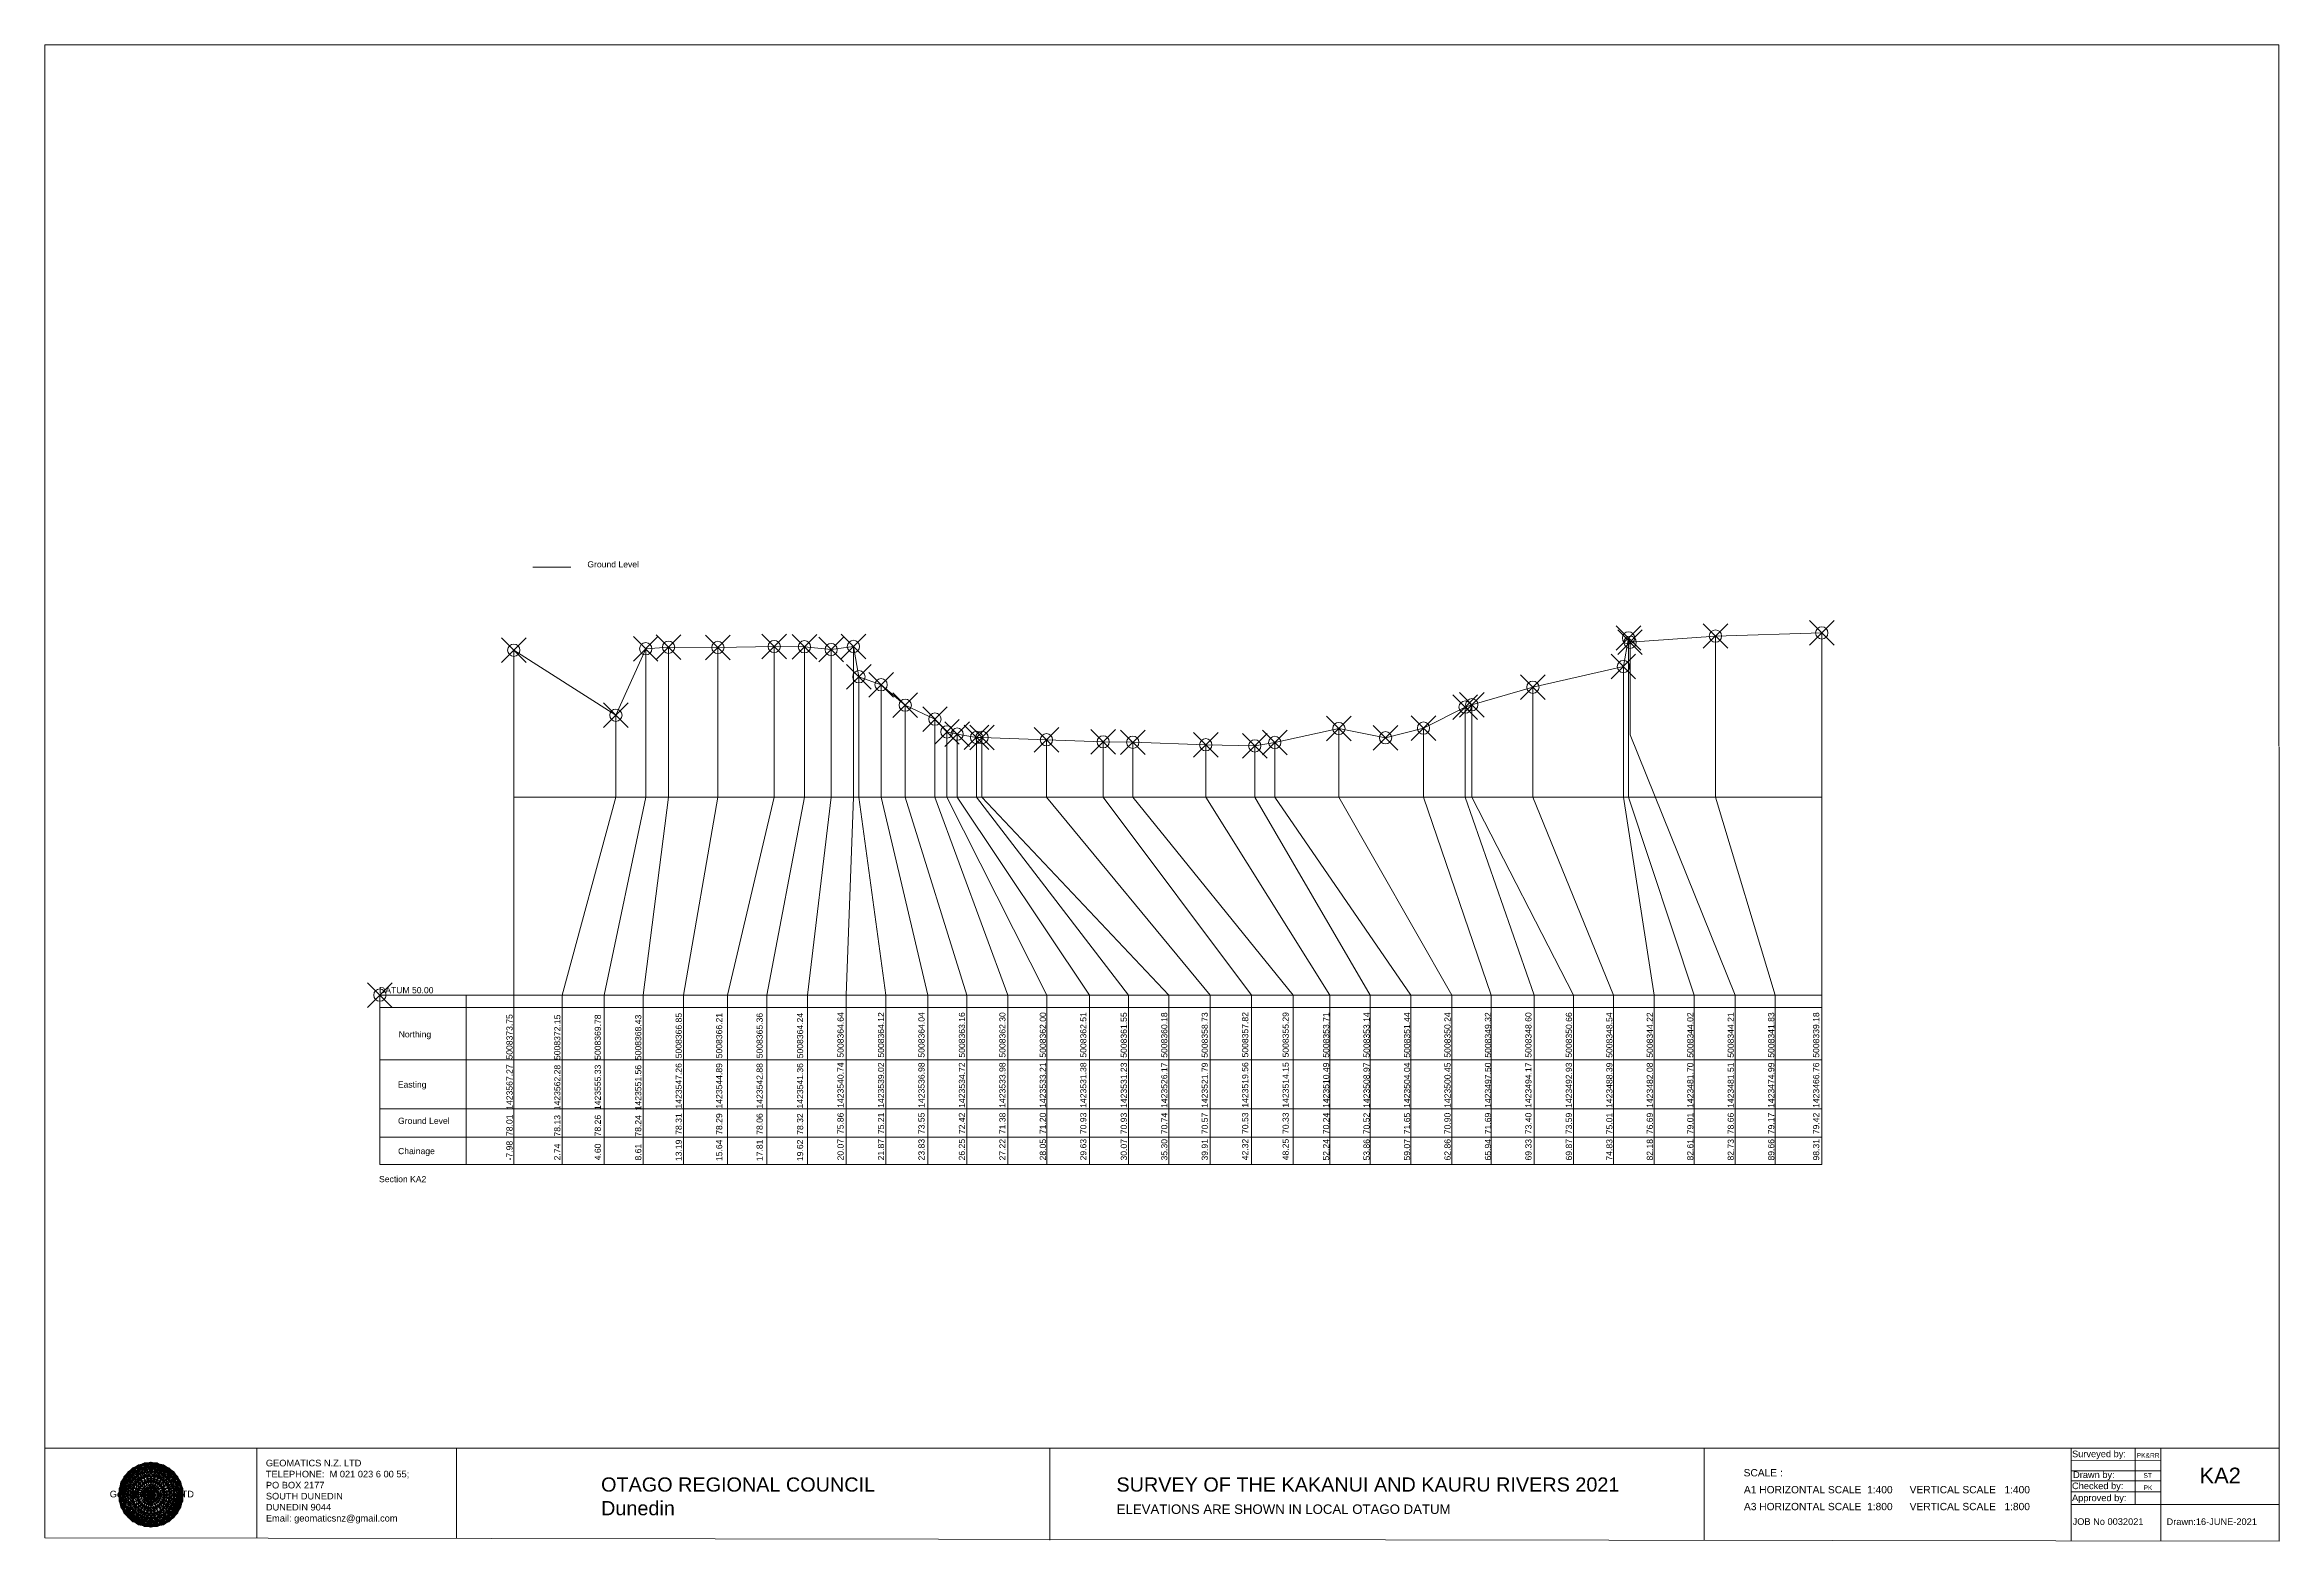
# Model space of a CAD drawing. Header units: millimetres. Extents: x -1945041 to 271067, y -218757 to 1425286130.
# Drawn here: x -927239 to -745663, y 5628 to 127200 of the extents above; entities that cross this region are included whole.
import ezdxf

# ---------------------------------------------------------------- set-up
doc = ezdxf.new("R2010")
doc.units = ezdxf.units.MM
doc.header["$PDMODE"] = 35
doc.header["$PDSIZE"] = 1000
doc.layers.add('geo', color=7, linetype='Continuous', lineweight=0)
doc.styles.get("Standard").update_dxf_attribs({"font": 'arial.ttf'})

# ---------------------------------------------------------------- blocks, each defined once
blk = doc.blocks.new('Geomatics_Circle_SPT')
at = {"layer": 'geo', "color": 2, "linetype": 'Continuous', "lineweight": 0}
for p, q in [((0, 25.2), (-25.2, 0)), ((-24.7, 4.9), (-4.9, 24.7)), ((-24.7, -4.9), (4.9, 24.7)), ((-9.7, 23.3), (-23.3, 9.6)), ((9.7, 23.3), (-23.3, -9.7)), ((-21, 14), (-14, 21)), ((-21, -14), (14, 21)), ((0, 0), (-17.8, 17.8)), ((-14, 21), (21, -14)), ((23.3, -9.7), (-9.7, 23.3)), ((-4.9, 24.7), (24.7, -4.9)), ((25.2, 0), (0, 25.2)), ((0, 0), (17.8, 17.8)), ((4.9, 24.7), (24.7, 4.9)), ((23.3, 9.7), (9.7, 23.3)), ((14, 21), (21, 14)), ((17.8, 18.1), (17.8, 18.1)), ((4.9, -24.7), (-24.7, 4.9)), ((-24.7, 0), (0, -24.7)), ((-23.3, 9.7), (9.7, -23.3)), ((14, -21), (-21, 14)), ((0, 0), (-17.8, -17.8)), ((21, 14), (-14, -21)), ((-9.7, -23.3), (23.3, 9.7)), ((24.7, 4.9), (-4.9, -24.7)), ((0, 0), (17.8, -17.8)), ((0, -24.8), (25.2, 0)), ((-4.9, -24.7), (-24.7, -4.9)), ((-23.3, -9.7), (-9.7, -23.3)), ((-14, -21), (-21, -14)), ((24.7, -4.9), (4.9, -24.7)), ((9.7, -23.3), (23.3, -9.7)), ((21, -14), (14, -21)), ((-17.8, -17.8), (-17.8, -17.8)), ((4.9, -24.7), (4.9, -24.7)), ((18.1, -17.8), (18.1, -17.8))]:
    blk.add_line(p, q, dxfattribs=at)
at = {"layer": 'geo', "color": 1, "linetype": 'Continuous', "lineweight": 0}
for p, q in [((-25.2, 0), (9.7, 23.3)), ((-25.2, 0), (-9.6, 23.3)), ((-4.9, 24.8), (-24.7, -4.9)), ((4.9, 24.7), (-24.7, 4.9)), ((14, 21), (-24.7, -4.9)), ((-14, 21), (-24.7, 4.9)), ((-23.3, 9.7), (0, 25.2)), ((-23.3, -9.6), (0, 25.2)), ((-23.3, -9.6), (17.8, 17.8)), ((-23.3, 9.7), (-17.8, 17.9)), ((-23.3, -9.6), (-17.8, 17.9)), ((-23.3, 9.7), (17.8, 17.8)), ((4.9, 24.8), (-21, -14)), ((-4.9, 24.7), (-21, 14)), ((14, 21), (-21, 14)), ((-14, 21), (-21, -14)), ((-17.9, 17.6), (-17.9, 17.6)), ((-17.8, 17.8), (9.7, 23.3)), ((-17.8, 17.8), (-9.6, 23.3)), ((-17.8, -17.8), (9.7, 23.3)), ((-17.8, -17.8), (-9.7, 23.3)), ((-9.7, -23.3), (-17.8, 17.8)), ((-17.8, 17.8), (9.7, -23.3)), ((-17.8, 17.8), (23.3, -9.6)), ((-17.8, 17.8), (23.3, 9.7)), ((4.9, 24.7), (-14, 21)), ((-4.9, 24.7), (-14, -20.9)), ((0, 0), (-14, 21)), ((-14, 21), (-4.9, -24.7)), ((-14, 21), (-14, 21)), ((24.7, -4.9), (-14, 21)), ((21, 14), (-14, 21)), ((-9.8, 23.1), (-9.8, 23.1)), ((-9.7, 23.3), (0, 25.2)), ((-9.7, 23.3), (0, -25.2)), ((-9.7, -23.3), (0, 25.2)), ((-9.6, 23.3), (17.8, -17.8)), ((-9.6, 23.3), (25.2, 0)), ((-9.6, 23.3), (17.8, 17.8)), ((-9.6, -23.3), (17.8, 17.9)), ((0, 0), (-4.9, 24.7)), ((-4.9, 24.7), (-4.9, 24.7)), ((21, -14), (-4.9, 24.7)), ((24.8, 4.9), (-4.9, 24.7)), ((14, 21), (-4.9, 24.7)), ((-0.2, 25.1), (-0.2, 25.1)), ((0, 25.2), (9.7, -23.3)), ((0, 25.2), (23.3, -9.7)), ((0, 25.2), (23.3, 9.7)), ((0, 25.2), (9.7, 23.3)), ((0, 0), (4.9, 24.7)), ((0, -25.2), (9.7, 23.3)), ((0, 0), (14, 21)), ((21, 14), (4.9, 24.8)), ((14, -21), (4.9, 24.7)), ((24.7, -4.9), (4.9, 24.7)), ((4.9, 24.7), (4.9, 24.7)), ((4.9, -24.7), (14, 21)), ((9.4, 23.3), (9.4, 23.3)), ((9.7, 23.3), (17.8, -17.8)), ((9.7, 23.3), (25.2, 0)), ((9.7, 23.3), (17.8, 17.9)), ((17.8, 17.8), (9.7, -23.3)), ((21, -14), (14, 21)), ((24.7, 4.9), (14, 21)), ((14, 21), (14, 21)), ((17.6, 17.9), (17.6, 17.9)), ((17.8, 17.8), (23.3, -9.7)), ((17.8, 17.8), (23.3, 9.7)), ((-25.2, 0), (23.3, 9.7)), ((-25.2, 0), (-23.3, 9.7)), ((-23.3, -9.7), (-25.2, 0)), ((-9.6, -23.3), (-25.2, 0)), ((9.7, -23.3), (-25.2, 0)), ((21, 14), (-24.7, 4.9)), ((-21, 14), (-24.7, -4.9)), ((0, 0), (-24.7, 4.9)), ((-24.7, 4.9), (-21, -14)), ((-24.7, 4.9), (-4.9, -24.7)), ((-24.7, 4.9), (14, -21)), ((-24.7, 4.9), (-24.7, 4.9)), ((0, 0), (-24.7, -4.9)), ((-17.8, -17.8), (-23.3, 9.7)), ((0, -25.2), (-23.3, 9.7)), ((-23.3, 9.7), (17.8, -17.8)), ((-23.3, 9.7), (25.2, 0)), ((-23.3, 9.4), (-23.3, 9.4)), ((-23.3, -9.7), (25.2, 0)), ((0, 0), (-21, 14)), ((-21, 14), (-14, -21)), ((-21, 14), (4.9, -24.7)), ((-21, 14), (-21, 14)), ((24.7, 4.9), (-21, 14)), ((0, 0), (-21, -14)), ((-17.8, -17.8), (23.3, 9.7)), ((-14, -21), (24.7, 4.9)), ((0, 0), (-14, -21)), ((25.2, 0), (-9.6, -23.3)), ((-4.9, -24.7), (21, 14)), ((0, 0), (-4.9, -24.7)), ((0, 0), (21, 14)), ((23.3, 9.7), (0, -25.2)), ((0, 0), (24.8, 4.9)), ((0, 0), (4.9, -24.7)), ((0, 0), (14, -21)), ((0, 0), (21, -14)), ((0, 0), (24.8, -4.9)), ((4.9, -24.7), (24.7, 4.9)), ((25.2, 0), (9.7, -23.3)), ((14, -21), (21, 14)), ((23.3, 9.7), (17.8, -17.8)), ((24.7, -4.9), (21, 14)), ((21, 14), (21, 14)), ((21, -14), (24.7, 4.9)), ((23.1, 9.8), (23.1, 9.8)), ((23.3, 9.7), (25.2, 0)), ((25.2, 0), (23.3, -9.6)), ((24.7, 4.9), (24.7, 4.9)), ((25.1, 0.2), (25.1, 0.2)), ((-25.2, 0), (23.3, -9.7)), ((-25.1, -0.2), (-25.1, -0.2)), ((-24.7, -4.9), (-24.7, -4.9)), ((-24.7, -4.9), (-14, -21)), ((-24.7, -4.9), (4.9, -24.7)), ((-24.7, -4.9), (21, -14)), ((-17.8, -17.8), (-23.3, -9.7)), ((0, -25.2), (-23.3, -9.6)), ((17.8, -17.8), (-23.3, -9.6)), ((-23.1, -9.8), (-23.1, -9.8)), ((-21, -14), (24.7, -4.9)), ((-21, -14), (-21, -14)), ((-21, -14), (-4.9, -24.7)), ((-21, -14), (14, -21)), ((23.3, -9.7), (-17.8, -17.8)), ((-14, -21), (21, -14)), ((-4.9, -24.7), (24.7, -4.9)), ((23.3, -9.6), (0, -25.2)), ((4.9, -24.7), (21, -14)), ((14, -21), (24.7, -4.9)), ((23.3, -9.6), (17.8, -17.8)), ((21, -14), (21, -14)), ((23.3, -9.4), (23.3, -9.4)), ((24.7, -4.9), (24.7, -4.9)), ((-9.6, -23.3), (-17.8, -17.8)), ((9.7, -23.3), (-17.8, -17.8)), ((-17.6, -17.9), (-17.6, -17.9)), ((-14, -21), (-14, -21)), ((-14, -21), (4.9, -24.7)), ((17.8, -17.8), (-9.7, -23.3)), ((0, -25.2), (-9.7, -23.3)), ((-9.4, -23.3), (-9.4, -23.3)), ((-4.9, -24.7), (14, -21)), ((-4.9, -24.7), (-4.9, -24.7)), ((9.7, -23.3), (0, -25.2)), ((0.2, -25.1), (0.2, -25.1)), ((4.9, -24.7), (4.9, -24.7)), ((17.8, -17.8), (9.7, -23.3)), ((9.8, -23.1), (9.8, -23.1)), ((14, -21), (14, -21)), ((17.9, -17.6), (17.9, -17.6))]:
    blk.add_line(p, q, dxfattribs=at)
at = {"layer": 'geo', "color": 114, "linetype": 'Continuous', "lineweight": 0}
for p, q in [((17.9, 17.8), (-25.2, 0)), ((-24.7, 4.9), (14, 21)), ((9.7, 23.3), (-23.3, 9.7)), ((-20.9, 14), (4.9, 24.7)), ((0, 25.2), (-17.8, 17.8)), ((-17.8, 17.8), (0, -25.2)), ((-14, 21), (-4.9, 24.7)), ((4.9, -24.7), (-14, 21)), ((0, 0), (-9.7, 23.3)), ((-4.9, 24.7), (14, -21)), ((17.8, -17.8), (0, 25.2)), ((0, 0), (9.7, 23.3)), ((4.9, 24.7), (21, -14)), ((23.3, -9.7), (9.7, 23.3)), ((14, 21), (24.7, -4.9)), ((25.2, 0), (17.8, 17.8)), ((-24.7, -4.9), (21, 14)), ((-14, -21), (-24.7, 4.9)), ((0, 0), (-23.3, 9.7)), ((-23.3, 9.7), (-9.7, -23.3)), ((0, 0), (-23.3, -9.7)), ((-4.9, -24.7), (-21, 14)), ((24.8, 4.9), (-20.9, -14)), ((0, 0), (-9.7, -23.3)), ((0, 0), (23.3, 9.7)), ((0, 0), (9.7, -23.3)), ((0, 0), (23.3, -9.7)), ((21, 14), (24.7, 4.9)), ((-25.2, 0), (-17.8, -17.8)), ((-21, -14), (-24.7, -4.9)), ((-17.8, -17.8), (25.2, 0)), ((24.8, -4.9), (-14, -21)), ((-9.6, -23.3), (23.3, -9.7)), ((21, -14), (-4.9, -24.8)), ((0, -25.2), (17.9, -17.8)), ((14, -21), (4.9, -24.8))]:
    blk.add_line(p, q, dxfattribs=at)
at = {"layer": 'geo', "color": 250, "linetype": 'Continuous', "lineweight": 0}
for p, q in [((-17.8, 17.8), (17.8, 17.8)), ((-17.8, -17.8), (-17.8, 17.8)), ((-14, 21), (-14, 21)), ((14, 21), (-14, 21)), ((-14, 20.9), (-14, -21)), ((-9.7, 23.3), (9.7, 23.3)), ((-9.7, -23.3), (-9.7, 23.3)), ((-4.9, 24.7), (4.9, 24.7)), ((-4.9, 24.7), (-4.9, -24.7)), ((0, 0), (0, 25.2)), ((4.9, 24.7), (4.9, -24.7)), ((9.7, -23.3), (9.7, 23.3)), ((14, 21), (14, -21)), ((17.8, -17.8), (17.8, 17.8)), ((0, 0), (-25.2, 0)), ((24.7, 4.9), (-24.7, 4.9)), ((-24.7, 4.9), (-24.7, -4.9)), ((-23.3, 9.7), (23.3, 9.7)), ((-23.3, 9.7), (-23.3, 9.7)), ((-23.3, -9.7), (-23.3, 9.7)), ((21, 14), (-21, 14)), ((-21, 14), (-21, -14)), ((0, 0), (0, -25.2)), ((0, 0), (25.2, 0)), ((21, 14), (21, 14)), ((21, -14), (21, 14)), ((23.3, 9.7), (23.3, -9.7)), ((24.7, 4.9), (24.7, 4.9)), ((24.7, -4.9), (24.7, 4.9)), ((-24.7, -4.9), (24.7, -4.9)), ((23.3, -9.7), (-23.3, -9.7)), ((-21, -14), (21, -14)), ((17.8, -17.8), (-17.8, -17.8)), ((-14, -21), (14, -21)), ((9.7, -23.3), (-9.7, -23.3)), ((-4.9, -24.7), (4.9, -24.7))]:
    blk.add_line(p, q, dxfattribs=at)
blk = doc.blocks.new('GeomaticsNZ TITLE BLOCK')
at = {"color": 7, "linetype": 'Continuous', "lineweight": 0}
for p, q in [((0, 94.9), (0, 1579.2)), ((0, 1579.2), (2363.4, 1579.2)), ((2363.4, 1579.2), (2364, 94.9)), ((2364, 94.9), (0, 94.9)), ((0, 94.9), (0, 0)), ((15.9, 94.9), (2364, 94.9)), ((224.3, 95.2), (224.3, -0.3)), ((2364, 94.9), (382.6, 94.9)), ((435.8, 95.2), (435.8, -0.7)), ((1063.4, 94.9), (1063.4, -2.4)), ((1755.4, 94.9), (1755.4, -2.6)), ((2143.9, 94.9), (2143.7, -3)), ((2211.5, 94.9), (2211.5, 36.1)), ((2238.6, 94.8), (2238.6, -3.2)), ((2364, -3.5), (2364, 94.9)), ((2143.9, 81.9), (2238.6, 81.7)), ((2143.9, 71), (2238.6, 71)), ((2143.6, 60.4), (2238.6, 60.4)), ((2143.8, 48.6), (2238.6, 48.6)), ((2143.8, 35.4), (2364, 35.3)), ((0, 0), (2364, -3.5))]:
    blk.add_line(p, q, dxfattribs=at)
at = {"color": 7, "linetype": 'Continuous', "lineweight": 0, "xscale": 1.36, "yscale": 1.36, "zscale": 1.36}
blk.add_blockref('Geomatics_Circle_SPT', (112.4, 45.7), dxfattribs=at)
at = {"color": 7, "linetype": 'Continuous', "lineweight": 0}
for s, p in [('PK&RR', (2213.2, 84.8)), ('ST', (2220.3, 63.6)), ('PK', (2220.4, 50.6))]:
    blk.add_text(s, height=5, dxfattribs=at).set_placement(p)
at = {"color": 7, "linetype": 'Continuous', "lineweight": 0, "attachment_point": 1}
for s, width, heights, insert, char_height in [('{\\C256;GEOMATICS N.Z. LTD                   \\PTELEPHONE:  M 021 023 6 00 55;\\PPO BOX 2177\\PSOUTH DUNEDIN\\PDUNEDIN 9044\\PEmail: geomaticsnz@gmail.com}', 3535.727, [94.7], (234, 82.7), 7), ('{\\C256;Surveyed by:}', 3535.727, [0], (2144.7, 92.4), 7), ('{\\C256;Geomatics N.Z. LTD                   }', 125.079, [15.8], (68.8, 49.9), 7), ('{\\C256;OTAGO REGIONAL COUNCIL\\PDunedin}', 3535.727, [0], (588.6, 64), 15), ('{\\C256;SURVEY OF THE KAKANUI AND KAURU RIVERS 2021}', 3535.727, [0], (1133.8, 64), 15), ('{\\C256;Checked by:}', 3535.727, [0], (2144.7, 58.6), 7), ('{\\C256;Drawn by:}', 3535.727, [0], (2145.8, 70.4), 7), ('{\\C256;ELEVATIONS ARE SHOWN IN LOCAL OTAGO DATUM}', 3535.727, [0], (1134.1, 35.4), 10), ('{\\C256;Approved by:}', 3535.727, [0], (2144.7, 45.9), 7), ('{\\C256;JOB No 0032021}', 3535.727, [0], (2145.3, 20.8), 7), ('{\\C256;Drawn:16-JUNE-2021}', 3535.727, [0], (2244.7, 20.7), 7)]:
    blk.add_mtext_dynamic_manual_height_columns(s, width=width, gutter_width=159, heights=heights, dxfattribs=dict(at, insert=insert, char_height=char_height))

msp = doc.modelspace()

# ---------------------------------------------------------------- linework, layer by layer
at = {"color": 1, "linetype": 'Continuous', "lineweight": 0}
msp.add_line((-887573, 84760), (-884500, 84760), dxfattribs=at)
at = {"color": 7, "linetype": 'Continuous', "lineweight": 0}
for p, q in [((-878405, 78130), (-878405, 66062)), ((-876544, 78259), (-876544, 66062)), ((-872540, 78239), (-872540, 66062)), ((-867960, 78309), (-867960, 66062)), ((-865510, 78289), (-865510, 66062)), ((-861521, 78319), (-861521, 66062)), ((-798538, 79006), (-798538, 66062)), ((-798421, 78656), (-798421, 71143)), ((-791481, 79166), (-791481, 66062)), ((-782837, 79416), (-782837, 36248)), ((-889126, 78010), (-889126, 36248)), ((-863333, 78059), (-863333, 66062)), ((-798963, 76686), (-798963, 66062)), ((-861076, 75859), (-861076, 66062)), ((-859280, 75209), (-859280, 66062)), ((-806315, 75006), (-806315, 66062)), ((-880825, 72729), (-880825, 66062)), ((-857317, 73548), (-857317, 66062)), ((-811820, 73397), (-811820, 66062)), ((-811281, 73587), (-811281, 66062)), ((-854897, 72418), (-854897, 66062)), ((-853922, 71378), (-853922, 66062)), ((-853096, 71198), (-853096, 66062)), ((-851515, 70934), (-851515, 66062)), ((-851077, 70928), (-851077, 66062)), ((-822075, 71652), (-822075, 66062)), ((-815202, 71689), (-815202, 66062)), ((-798421, 71143), (-789865, 50000)), ((-845841, 70739), (-845841, 66062)), ((-841232, 70570), (-841232, 66062)), ((-838822, 70531), (-838822, 66062)), ((-832892, 70333), (-832892, 66062)), ((-828909, 70241), (-828909, 66062)), ((-827290, 70523), (-827290, 66062)), ((-889126, 66062), (-782837, 66062)), ((-880825, 66062), (-885188, 50000)), ((-878405, 66062), (-881780, 50000)), ((-876544, 66062), (-878619, 50000)), ((-872540, 66062), (-875326, 50000)), ((-867960, 66062), (-871770, 50000)), ((-865510, 66062), (-868552, 50000)), ((-863333, 66062), (-865258, 50000)), ((-861521, 66062), (-862115, 50000)), ((-861076, 66062), (-858896, 50000)), ((-859280, 66062), (-855490, 50000)), ((-857317, 66062), (-852309, 50000)), ((-854897, 66062), (-848978, 50000)), ((-853922, 66062), (-845797, 50000)), ((-853096, 66062), (-842343, 50000)), ((-851515, 66062), (-839177, 50000)), ((-851077, 66062), (-835898, 50000)), ((-845841, 66062), (-832544, 50000)), ((-841232, 66062), (-829190, 50000)), ((-838822, 66062), (-825798, 50000)), ((-832892, 66062), (-822801, 50000)), ((-828909, 66062), (-819523, 50000)), ((-827290, 66062), (-816226, 50000)), ((-822075, 66062), (-812907, 50000)), ((-815202, 66062), (-809700, 50000)), ((-811820, 66062), (-806223, 50000)), ((-811281, 66062), (-803002, 50000)), ((-806315, 66062), (-799777, 50000)), ((-798963, 66062), (-796466, 50000)), ((-798538, 66062), (-793218, 50000)), ((-791481, 66062), (-786618, 50000)), ((-899999, 50000), (-782837, 50000)), ((-899999, 50000), (-899999, 36248)), ((-892986, 50000), (-892986, 36248)), ((-885188, 50000), (-885188, 36248)), ((-881780, 36248), (-881780, 50000)), ((-878619, 36248), (-878619, 50000)), ((-875326, 36248), (-875326, 50000)), ((-871770, 36248), (-871770, 50000)), ((-868552, 36248), (-868552, 50000)), ((-865258, 36248), (-865258, 50000)), ((-862115, 36248), (-862115, 50000)), ((-858896, 36248), (-858896, 50000)), ((-855490, 36248), (-855490, 50000)), ((-852309, 36248), (-852309, 50000)), ((-848978, 36248), (-848978, 50000)), ((-845797, 36248), (-845797, 50000)), ((-842343, 36248), (-842343, 50000)), ((-839177, 36248), (-839177, 50000)), ((-835898, 36248), (-835898, 50000)), ((-832544, 36248), (-832544, 50000)), ((-829190, 36248), (-829190, 50000)), ((-825798, 36248), (-825798, 50000)), ((-822801, 36248), (-822801, 50000)), ((-819523, 36248), (-819523, 50000)), ((-816226, 36248), (-816226, 50000)), ((-812907, 36248), (-812907, 50000)), ((-809700, 36248), (-809700, 50000)), ((-806223, 36248), (-806223, 50000)), ((-803002, 36248), (-803002, 50000)), ((-799777, 36248), (-799777, 50000)), ((-796466, 36248), (-796466, 50000)), ((-793218, 36248), (-793218, 50000)), ((-789865, 36248), (-789865, 50000)), ((-786618, 36248), (-786618, 50000)), ((-899999, 48982), (-782837, 48982)), ((-899999, 44746), (-782837, 44746)), ((-899999, 40754), (-782837, 40754)), ((-899999, 38445), (-782837, 38445)), ((-899999, 36248), (-782837, 36248)), ((-896818, 34879), (-896818, 34879))]:
    msp.add_line(p, q, dxfattribs=at)
at = {"color": 1, "linetype": 'Continuous', "lineweight": 0}
msp.add_lwpolyline([(-889126, 78010), (-880825, 72729), (-878405, 78130), (-876544, 78259), (-872540, 78239), (-867960, 78309), (-865510, 78289), (-863333, 78059), (-861521, 78319), (-861076, 75859), (-859280, 75209), (-857317, 73548), (-854897, 72418), (-853922, 71378), (-853096, 71198), (-851515, 70934), (-851077, 70928), (-845841, 70739), (-841232, 70570), (-838822, 70531), (-832892, 70333), (-828909, 70241), (-827290, 70523), (-822075, 71652), (-818288, 70900), (-815202, 71689), (-811820, 73397), (-811281, 73587), (-806315, 75006), (-798963, 76686), (-798538, 79006), (-798421, 78656), (-791481, 79166), (-782837, 79416)], dxfattribs=at)
at = {"color": 7, "linetype": 'Continuous', "lineweight": 0}
for p in [(-798538, 79006), (-791481, 79166), (-782837, 79416), (-889126, 78010), (-878405, 78130), (-876544, 78259), (-872540, 78239), (-867960, 78309), (-865510, 78289), (-863333, 78059), (-861521, 78319), (-798421, 78656), (-861076, 75859), (-798963, 76686), (-859280, 75209), (-857317, 73548), (-811281, 73587), (-806315, 75006), (-880825, 72729), (-854897, 72418), (-822075, 71652), (-815202, 71689), (-811820, 73397), (-853922, 71378), (-853096, 71198), (-851515, 70934), (-851077, 70928), (-845841, 70739), (-841232, 70570), (-838822, 70531), (-832892, 70333), (-828909, 70241), (-827290, 70523), (-818288, 70900), (-899999, 50000)]:
    msp.add_point(p, dxfattribs=at)

# ---------------------------------------------------------------- block references
at = {"color": 7, "linetype": 'Continuous', "lineweight": 0, "xscale": 76.80922955742685, "yscale": 76.80922955742685, "zscale": 76.80922955742685}
msp.add_blockref('GeomaticsNZ TITLE BLOCK', (-927239, 5900), dxfattribs=at)

# ---------------------------------------------------------------- texts
at = {"color": 7, "linetype": 'Continuous', "lineweight": 0}
for s, height, p in [('Ground Level', 500, (-883142, 84738)), ('DATUM 50.00', 500, (-900070, 50147)), ('Northing', 500, (-898473, 46561)), ('Easting', 500, (-898546, 42482)), ('Ground Level', 500, (-898528, 39534)), ('Chainage', 500, (-898525, 37077)), ('Section KA2', 500, (-900070, 34798)), ('SCALE :  ', 593.9, (-789190, 10899)), ('KA2', 1272.7, (-752146, 10339)), ('A1 HORIZONTAL SCALE  1:400      VERTICAL SCALE   1:400 ', 593.94, (-789163, 9526)), ('A3 HORIZONTAL SCALE  1:800      VERTICAL SCALE   1:800', 593.94, (-789163, 8154))]:
    msp.add_text(s, height=height, dxfattribs=at).set_placement(p)
for s, p in [('-7.98  78.01  1423567.27  5008373.75', (-889223, 36566)), ('2.74   78.13  1423562.28  5008372.15', (-885336, 36567)), ('4.60   78.26  1423555.33  5008369.78', (-882049, 36579)), ('8.61   78.24  1423551.56  5008368.43', (-878761, 36559)), ('13.19  78.31  1423547.26  5008366.85', (-875473, 36512)), ('15.64  78.29  1423544.89  5008366.21', (-872185, 36512)), ('17.81  78.06  1423542.88  5008365.36', (-868897, 36512)), ('19.62  78.32  1423541.36  5008364.24', (-865609, 36512)), ('20.07  75.86  1423540.74  5008364.64', (-862321, 36567)), ('21.87  75.21  1423539.02  5008364.12', (-859033, 36567)), ('23.83  73.55  1423536.98  5008364.04', (-855745, 36567)), ('26.25  72.42  1423534.72  5008363.16', (-852458, 36567)), ('27.22  71.38  1423533.98  5008362.30', (-849170, 36567)), ('28.05  71.20  1423533.21  5008362.00', (-845882, 36567)), ('29.63  70.93  1423531.38  5008362.51', (-842594, 36567)), ('30.07  70.93  1423531.23  5008361.55', (-839306, 36558)), ('35.30  70.74  1423526.17  5008360.18', (-836018, 36558)), ('39.91  70.57  1423521.79  5008358.73', (-832730, 36558)), ('42.32  70.53  1423519.56  5008357.82', (-829442, 36579)), ('48.25  70.33  1423514.15  5008355.29', (-826154, 36579)), ('52.24  70.24  1423510.49  5008353.71', (-822867, 36559)), ('53.86  70.52  1423508.97  5008353.14', (-819579, 36559)), ('59.07  71.65  1423504.04  5008351.44', (-816291, 36559)), ('62.86  70.90  1423500.45  5008350.24', (-813003, 36561)), ('65.94  71.69  1423497.50  5008349.32', (-809715, 36561)), ('69.33  73.40  1423494.17  5008348.60', (-806427, 36561)), ('69.87  73.59  1423492.93  5008350.66', (-803139, 36561)), ('74.83  75.01  1423488.39  5008348.54', (-799851, 36555)), ('82.18  76.69  1423482.08  5008344.22', (-796563, 36559)), ('82.61  79.01  1423481.70  5008344.02', (-793276, 36559)), ('82.73  78.66  1423481.51  5008344.21', (-789988, 36559)), ('89.66  79.17  1423474.99  5008341.83', (-786700, 36559)), ('98.31  79.42  1423466.76  5008339.18', (-783050, 36559))]:
    msp.add_text(s, height=500, rotation=90, dxfattribs=at).set_placement(p)

doc.saveas('drawing.dxf')
